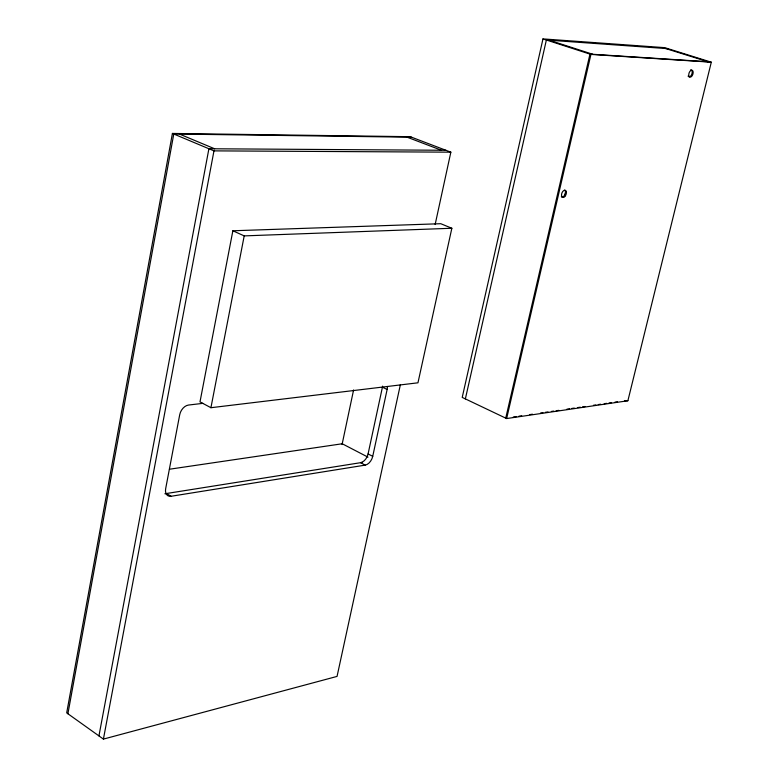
<?xml version="1.0" encoding="UTF-8"?>
<svg xmlns="http://www.w3.org/2000/svg" width="778" height="778" viewBox="0 0 778 778"><rect width="100%" height="100%" fill="white"/><g stroke="black" fill="none" stroke-linecap="round" stroke-linejoin="round"><path stroke-width="1.17" d="M435.145 224.511L450.851 152.167L410.201 136.695L172.415 133.437L66.694 712.891L103.416 739.1L337.049 676.413L400.388 384.633M67.9 713.757L173.776 134.011L411.543 137.21M98.942 735.91L208.903 148.754L445.901 150.28M103.416 739.1L213.969 150.874L172.415 133.437M232.865 230.774L199.995 401.876L210.926 407.711L417.961 382.805L451.853 228.255L440.766 223.704L232.865 230.774L244.204 235.89L451.853 228.255M210.926 407.711L244.204 235.89M342.057 444.559L353.591 389.963M387.356 386.471A8.577 5.31 -63.8 0 1 387.133 389.477L372.73 456.336A8.529 5.213 -62.5 0 1 365.222 465.118L360.574 462.696A8.509 5.222 -62.4 0 0 368.082 453.934L382.426 387.172A8.568 5.32 -63.8 0 0 382.601 386.141M542.976 38.9L462.22 397.402L506.634 418.554L627.885 400.758L711.306 62.191L664.723 47.653L542.976 38.9L590.949 54.411L711.306 62.191M465.361 398.9L546.37 39.999L668.02 48.683M505.739 418.126L589.967 54.1L710.353 61.9M506.634 418.554L590.949 54.411M564.799 196.046L565.878 191.369M165.51 493.602A9.453 6.302 -58.7 0 0 166.424 493.524L171.131 496.267L365.222 465.118M164.878 493.767L362.451 462.395M169.439 469.231L342.223 443.761L367.984 457.143M513.305 417.018L516.543 416.541M518.945 416.191L521.688 415.792M529.75 414.606L532.453 414.207M540.554 413.021L542.956 412.671M545.359 412.321L548.004 411.932M551.359 411.445L553.761 411.085M556.163 410.735L558.779 410.356M566.967 409.15L569.545 408.781M571.772 408.45L574.329 408.08M577.782 407.575L580.31 407.195M582.586 406.865L585.105 406.495M593.478 405.27L595.87 404.92M598.194 404.579L600.655 404.22M604.195 403.704L606.636 403.344M608.999 402.994L611.42 402.644M614.999 402.119L617.411 401.769M624.608 400.709L627.885 400.758M202.941 403.354L188.529 405.046A9.511 6.448 -60.5 0 0 179.708 414.752L165.656 488.73A9.472 6.292 -58.8 0 0 171.131 496.267M213.969 150.874L450.851 152.167M665.598 48.508L707.961 61.744M549.18 40.193L592.748 54.275M407.011 137.142L441.408 150.251M179.514 134.088L214.631 148.783M382.426 387.172L387.133 389.477M368.082 453.934L372.73 456.336M564.702 190.133A3.764 2.198 -69.1 0 1 564.799 194.84A3.764 2.198 -69.1 0 1 561.327 196.766M690.572 69.884A3.618 1.994 -71.6 0 1 692.05 73.453A3.618 1.994 -71.6 0 1 688.909 76.808M688.452 76.545A3.618 1.994 -71.6 0 1 688.092 76.069M564.663 196.678A3.764 2.198 -69.1 0 0 565.645 190.493A3.764 2.198 -69.1 0 0 561.57 194.257A3.764 2.198 -69.1 0 0 564.663 196.678M691.535 76.487A3.618 1.994 -71.6 0 0 692.517 70.477A3.618 1.994 -71.6 0 0 688.822 74.017A3.618 1.994 -71.6 0 0 691.535 76.487"/></g></svg>
